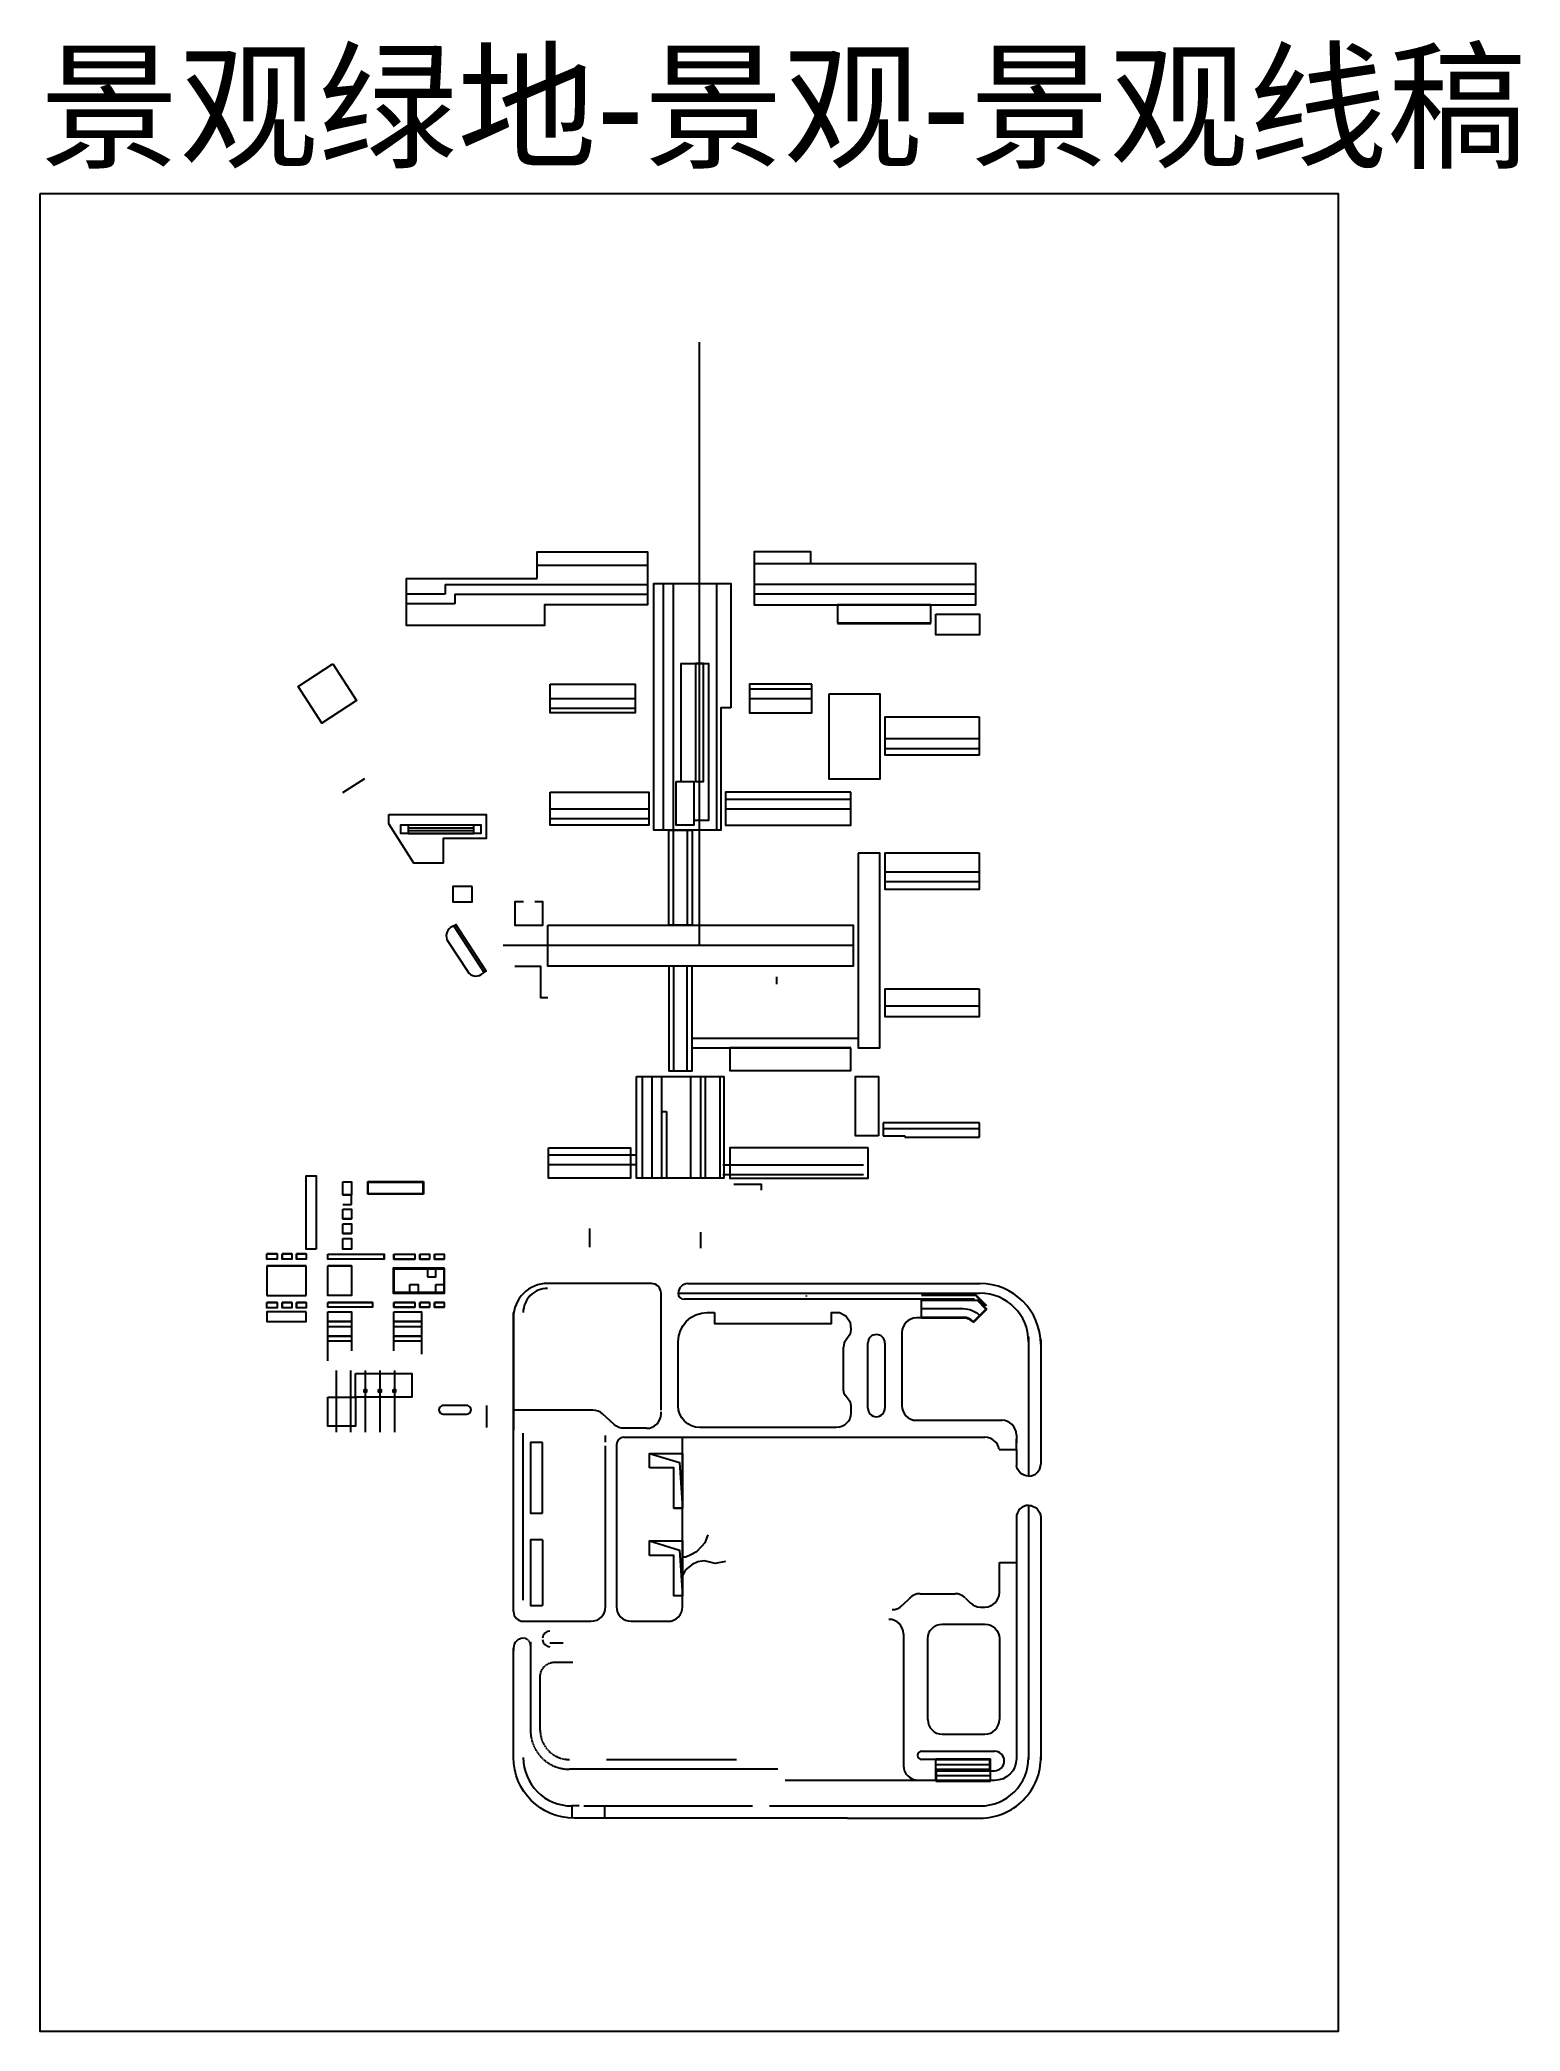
# Model space of a CAD drawing. Header units: millimetres. Extents: x 2674 to 3284, y 808 to 1628.
import ezdxf

# ---------------------------------------------------------------- set-up
doc = ezdxf.new("R2010")
doc.units = ezdxf.units.MM
doc.linetypes.add('0627-CY-DD_C__BAY_C_$0$HID', pattern=[0.375, 0.25, -0.125])
doc.layers.add('P-AI-Frame', color=7, linetype='Continuous')
doc.layers.add('P-AI-landscape', color=96, linetype='Continuous')
doc.styles.get("Standard").update_dxf_attribs({"font": 'arial.ttf'})

msp = doc.modelspace()

# ---------------------------------------------------------------- linework, layer by layer
at = {"layer": 'P-AI-Frame'}
msp.add_lwpolyline([(2674.29, 1564.26), (2674.29, 808.26), (3208.89, 808.26), (3208.89, 1564.26)], close=True, dxfattribs=at)
at = {"layer": 'P-AI-landscape'}
for p, q in [((2945.86, 1254.93), (2945.86, 1503.26)), ((2807.88, 1323.62), (2798.89, 1317.77)), ((2825.86, 1303.48), (2852.86, 1303.48)), ((2825.86, 1302.28), (2852.86, 1302.28)), ((2825.86, 1301.08), (2852.86, 1301.08)), ((2844.64, 1263.15), (2843.39, 1262.34)), ((2844.64, 1263.15), (2843.39, 1262.34)), ((2857.18, 1243.88), (2844.64, 1263.15)), ((2857.18, 1243.88), (2844.64, 1263.15)), ((2842.22, 1256.81), (2850.4, 1244.23)), ((2842.22, 1256.81), (2850.4, 1244.23)), ((3009.06, 1254.93), (2864.96, 1254.93)), ((2855.93, 1243.06), (2857.18, 1243.88)), ((2855.93, 1243.06), (2857.18, 1243.88)), ((2977.61, 1239.08), (2977.61, 1242.08)), ((2809.27, 1157.86), (2832.16, 1157.86)), ((2809.27, 1152.66), (2809.27, 1157.86)), ((2809.47, 1157.66), (2831.96, 1157.66)), ((2809.47, 1152.86), (2809.47, 1157.66)), ((2831.96, 1157.66), (2831.96, 1152.86)), ((2832.16, 1157.86), (2832.16, 1152.66)), ((2798.97, 1152.46), (2802.57, 1152.46)), ((2798.97, 1148.46), (2802.57, 1148.46)), ((2832.16, 1152.66), (2809.27, 1152.66)), ((2831.96, 1152.86), (2809.47, 1152.86)), ((2798.97, 1146.46), (2802.57, 1146.46)), ((2798.97, 1142.46), (2802.57, 1142.46)), ((2798.97, 1140.46), (2802.57, 1140.46)), ((2798.97, 1136.46), (2802.57, 1136.46)), ((2798.97, 1134.46), (2802.57, 1134.46)), ((2900.56, 1138.53), (2900.56, 1130.85)), ((2946.26, 1136.98), (2946.26, 1130.5)), ((2771.97, 1128.16), (2767.77, 1128.16)), ((2767.77, 1125.96), (2767.77, 1128.16)), ((2771.97, 1125.96), (2767.77, 1125.96)), ((2767.77, 1123.16), (2783.97, 1123.16)), ((2783.97, 1123.16), (2767.77, 1123.16)), ((2767.77, 1123.16), (2767.77, 1110.96)), ((2771.97, 1128.16), (2771.97, 1125.96)), ((2777.97, 1128.16), (2773.97, 1128.16)), ((2773.97, 1128.16), (2773.97, 1125.96)), ((2777.97, 1125.96), (2773.97, 1125.96)), ((2777.97, 1128.16), (2777.97, 1125.96)), ((2783.97, 1128.16), (2779.97, 1128.16)), ((2779.97, 1128.16), (2779.97, 1125.96)), ((2783.97, 1125.96), (2779.97, 1125.96)), ((2783.97, 1128.16), (2783.97, 1125.96)), ((2783.97, 1110.96), (2783.97, 1123.16)), ((2792.77, 1125.96), (2792.77, 1128.01)), ((2815.97, 1125.96), (2792.77, 1125.96)), ((2792.77, 1110.96), (2792.77, 1123.16)), ((2802.57, 1123.16), (2792.77, 1123.16)), ((2802.57, 1130.06), (2798.97, 1130.06)), ((2815.97, 1125.96), (2815.97, 1128.01)), ((2819.97, 1128.01), (2822.67, 1128.01)), ((2819.97, 1128.01), (2819.97, 1125.96)), ((2819.97, 1125.96), (2828.67, 1125.96)), ((2822.67, 1128.01), (2828.67, 1128.01)), ((2828.67, 1128.01), (2828.67, 1125.96)), ((2830.67, 1128.01), (2834.67, 1128.01)), ((2830.67, 1128.01), (2830.67, 1125.96)), ((2830.67, 1125.96), (2834.67, 1125.96)), ((2834.67, 1128.01), (2834.67, 1125.96)), ((2836.67, 1128.01), (2840.67, 1128.01)), ((2836.67, 1128.01), (2836.67, 1125.96)), ((2836.67, 1125.96), (2840.67, 1125.96)), ((2840.67, 1128.01), (2840.67, 1125.96)), ((2819.97, 1121.96), (2840.67, 1121.96)), ((2819.97, 1112.16), (2819.97, 1121.96)), ((2840.67, 1121.96), (2840.67, 1112.16)), ((2926, 1115.92), (2883.25, 1115.92)), ((2941, 1115.92), (3061.25, 1115.92)), ((2767.77, 1110.96), (2783.97, 1110.96)), ((2767.77, 1105.96), (2767.77, 1108.16)), ((2771.97, 1108.16), (2767.77, 1108.16)), ((2771.97, 1108.16), (2771.97, 1105.96)), ((2773.97, 1108.16), (2773.97, 1105.96)), ((2777.97, 1108.16), (2773.97, 1108.16)), ((2777.97, 1108.16), (2777.97, 1105.96)), ((2779.97, 1108.16), (2779.97, 1105.96)), ((2783.97, 1108.16), (2779.97, 1108.16)), ((2783.97, 1108.16), (2783.97, 1105.96)), ((2792.77, 1106.11), (2792.77, 1108.16)), ((2811.27, 1108.16), (2792.77, 1108.16)), ((2792.77, 1106.11), (2792.77, 1108.16)), ((2840.67, 1112.16), (2819.97, 1112.16)), ((2819.97, 1108.16), (2819.97, 1106.11)), ((2828.67, 1108.16), (2819.97, 1108.16)), ((2828.67, 1108.16), (2828.67, 1106.11)), ((2830.67, 1108.16), (2830.67, 1106.11)), ((2834.67, 1108.16), (2830.67, 1108.16)), ((2834.67, 1108.16), (2834.67, 1106.11)), ((2836.67, 1108.16), (2836.67, 1106.11)), ((2840.67, 1108.16), (2836.67, 1108.16)), ((2840.67, 1108.16), (2840.67, 1106.11)), ((2930, 1091.92), (2930, 1111.92)), ((3059.02, 1109.42), (2939.5, 1109.42)), ((3059.88, 1110.92), (3037.25, 1110.92)), ((3037.25, 1101.72), (3037.25, 1109.42)), ((3063.6, 1106.79), (3059.76, 1110.62)), ((3064.02, 1106.79), (3059.88, 1110.92)), ((2771.97, 1105.96), (2767.77, 1105.96)), ((2777.97, 1105.96), (2773.97, 1105.96)), ((2783.97, 1105.96), (2779.97, 1105.96)), ((2811.27, 1106.11), (2792.77, 1106.11)), ((2792.77, 1104.26), (2802.57, 1104.26)), ((2792.77, 1084.16), (2792.77, 1104.26)), ((2792.77, 1100.26), (2802.57, 1100.26)), ((2792.77, 1098.26), (2802.57, 1098.26)), ((2802.57, 1104.26), (2802.57, 1088.26)), ((2819.97, 1106.11), (2822.67, 1106.11)), ((2819.97, 1104.26), (2831.37, 1104.26)), ((2819.97, 1088.26), (2819.97, 1104.26)), ((2819.97, 1100.26), (2831.37, 1100.26)), ((2819.97, 1098.26), (2831.37, 1098.26)), ((2822.67, 1106.11), (2828.67, 1106.11)), ((2830.67, 1106.11), (2834.67, 1106.11)), ((2831.37, 1104.26), (2831.37, 1086.86)), ((2836.67, 1106.11), (2840.67, 1106.11)), ((2869.25, 1102.92), (2869.25, 1055.62)), ((2949, 1103.92), (2952, 1103.92)), ((3037.25, 1101.72), (3035.1, 1101.72)), ((3037.25, 1105.57), (3054.33, 1105.57)), ((3037.25, 1102.02), (3054.33, 1102.02)), ((3037.25, 1101.72), (3054.33, 1101.72)), ((3058.57, 1099.84), (3064.02, 1105.29)), ((3058.58, 1100.27), (3063.6, 1105.29)), ((2792.77, 1094.26), (2802.57, 1094.26)), ((2792.77, 1092.26), (2802.57, 1092.26)), ((2819.97, 1094.26), (2831.37, 1094.26)), ((2819.97, 1092.26), (2831.37, 1092.26)), ((2937, 1091.25), (2937, 1091.92)), ((2937, 1065.62), (2937, 1091.92)), ((3015.1, 1064.6), (3015.1, 1091.42)), ((3022.1, 1091.42), (3022.1, 1064.6)), ((3029.1, 1095.72), (3029.1, 1065.62)), ((3086.25, 1092.92), (3086.25, 1041.61)), ((2796.23, 1080.16), (2796.23, 1054.71)), ((2802.23, 1080.16), (2802.23, 1054.71)), ((2808.23, 1080.16), (2808.23, 1054.71)), ((2814.23, 1080.16), (2814.23, 1054.71)), ((2820.23, 1080.16), (2820.23, 1054.71)), ((2850.02, 1065.71), (2840.32, 1065.71)), ((2858.3, 1056.66), (2858.3, 1065.65)), ((3005.1, 1071.81), (3005.1, 1072.95)), ((3007.46, 1067.77), (3005.74, 1069.96)), ((3008.1, 1065.92), (3008.1, 1062.62)), ((2804.23, 1059.16), (2804.23, 1057.96)), ((2840.32, 1062.21), (2850.02, 1062.21)), ((2901.9, 1063.82), (2869.25, 1063.82)), ((2910.71, 1057.89), (2905.94, 1062.25)), ((2930, 1062.32), (2930, 1063.12)), ((3035.1, 1059.62), (3070.25, 1059.62)), ((2907.15, 982.92), (2907.15, 1049.12)), ((2911.65, 1049.62), (2911.65, 982.92)), ((2914.65, 1052.62), (3063.25, 1052.62)), ((2924, 1056.32), (2914.76, 1056.32)), ((3002.1, 1056.62), (2946, 1056.62)), ((3076.25, 1053.62), (3076.25, 1050.35)), ((3081.25, 1036.61), (3081.25, 1036.61)), ((3081.25, 1036.61), (3081.25, 1036.61)), ((3081.25, 1036.61), (3081.25, 1036.61)), ((3081.25, 1024.61), (3081.25, 1024.61)), ((3081.25, 1024.61), (3081.25, 1024.61)), ((3076.25, 1019.61), (3076.25, 920.45)), ((3086.25, 1019.61), (3086.25, 919.97)), ((3069.25, 988.77), (3069.25, 1001.12)), ((3032.34, 986.5), (3029.34, 983.49)), ((3036.59, 988.27), (3051, 988.27)), ((3055.26, 986.5), (3057.21, 984.54)), ((2873.25, 976.92), (2876.57, 976.92)), ((2876.57, 976.92), (2901.15, 976.92)), ((3045.75, 975.77), (3063.25, 975.77)), ((3061.46, 982.77), (3063.25, 982.77)), ((3039.75, 936.45), (3039.75, 969.77)), ((3069.25, 969.77), (3069.25, 936.45)), ((2869.25, 920.92), (2869.25, 965.96)), ((2869.25, 965.92), (2869.25, 964.86)), ((3045.75, 930.45), (3063.25, 930.45)), ((3037.25, 923.45), (3067.25, 923.45)), ((3043.05, 920.05), (3037.25, 920.05)), ((3043.05, 911.15), (3043.05, 920.35)), ((3043.05, 920.35), (3065.65, 920.35)), ((3043.05, 920.05), (3065.35, 920.05)), ((3043.05, 918.05), (3065.35, 918.05)), ((3065.35, 916.05), (3065.35, 920.05)), ((3065.65, 911.15), (3065.65, 920.35)), ((3043.05, 916.05), (3065.35, 916.05)), ((3043.05, 911.15), (3065.65, 911.15)), ((3043.35, 911.45), (3043.35, 915.45)), ((3043.35, 915.45), (3067.25, 915.45)), ((3043.35, 913.45), (3065.65, 913.45)), ((3067.25, 911.45), (3043.35, 911.45)), ((2981.11, 895.92), (2894.25, 895.92)), ((2898.25, 900.92), (2967.68, 900.92)), ((3006.76, 895.92), (3062.27, 895.97))]:
    msp.add_line(p, q, dxfattribs=at)
at = {"layer": 'P-AI-landscape', "linetype": 'Continuous'}
for p, q in [((2879.06, 1411.53), (2924.46, 1411.53)), ((2991.66, 1412.03), (2968.26, 1412.03)), ((2841.06, 1403.53), (2841.06, 1399.53)), ((2841.06, 1403.53), (2924.46, 1403.53)), ((2934.96, 1403.93), (2934.96, 1302.47)), ((3059.56, 1403.53), (2968.26, 1403.53)), ((2841.06, 1399.53), (2825.16, 1399.53)), ((2845.06, 1395.53), (2825.16, 1395.53)), ((2845.06, 1399.53), (2845.06, 1395.53)), ((2845.06, 1399.53), (2924.46, 1399.53)), ((3059.56, 1399.53), (2968.26, 1399.53)), ((3002.66, 1387.48), (3041.06, 1387.48)), ((2966.37, 1360.63), (2992.03, 1360.63)), ((2884.36, 1356.63), (2919.35, 1356.59)), ((2884.36, 1352.63), (2919.35, 1352.59)), ((2966.37, 1356.63), (2992.03, 1356.63)), ((3022.06, 1340.12), (3061.06, 1340.12)), ((3022.06, 1336.12), (3061.06, 1336.12)), ((2884.36, 1311.25), (2924.96, 1311.25)), ((2956.56, 1315.25), (3008.04, 1315.25)), ((2956.56, 1311.25), (3008.04, 1311.25)), ((2884.36, 1307.25), (2924.96, 1307.25)), ((3022.06, 1285.32), (3061.06, 1285.32)), ((3022.06, 1281.32), (3061.06, 1281.32)), ((3022.06, 1230.22), (3061.06, 1230.22)), ((2942.76, 1216.93), (3011.06, 1216.93)), ((2942.76, 1212.93), (3008.06, 1212.93)), ((2922.16, 1201.08), (2922.16, 1159.28)), ((2926.16, 1201.08), (2926.16, 1159.28)), ((2930.16, 1201.08), (2930.16, 1159.28)), ((2942.16, 1201.08), (2942.16, 1159.28)), ((2946.16, 1201.08), (2946.16, 1159.28)), ((2948.16, 1201.08), (2948.16, 1159.28)), ((2954.16, 1201.08), (2954.16, 1159.28)), ((2930.16, 1186.68), (2932.16, 1186.68)), ((2932.16, 1186.68), (2932.16, 1159.28)), ((3061.06, 1182.03), (3021.46, 1182.03)), ((3021.46, 1182.03), (3021.46, 1176.68)), ((3061.06, 1176.18), (3061.06, 1182.03)), ((3021.46, 1179.75), (3061.06, 1179.75)), ((3021.46, 1176.68), (3030.26, 1176.68)), ((3030.26, 1176.68), (3030.26, 1176.12)), ((3030.26, 1176.18), (3061.06, 1176.18)), ((3030.26, 1176.12), (3030.26, 1176.18)), ((2919.36, 1168.7), (2883.61, 1168.7)), ((2919.36, 1164.7), (2883.61, 1164.7)), ((2955.46, 1164.7), (3013.26, 1164.7)), ((2955.46, 1160.7), (3013.26, 1160.7)), ((2889.75, 967.92), (2884.25, 967.92)), ((3029.75, 971.72), (3029.75, 924.55)), ((3029.75, 924.55), (3029.75, 917.55)), ((3035.75, 911.55), (3043.05, 911.55))]:
    msp.add_line(p, q, dxfattribs=at)
at = {"layer": 'P-AI-landscape', "linetype": '0627-CY-DD_C__BAY_C_$0$HID'}
for p, q in [((2876.25, 968.49), (2876.25, 932.05)), ((2886.25, 960.12), (2893.75, 960.12)), ((2880.25, 932.05), (2880.25, 954.12)), ((2978.11, 916.05), (2892.25, 916.05))]:
    msp.add_line(p, q, dxfattribs=at)
at = {"layer": 'P-AI-landscape'}
for points in [[(2879.06, 1406.03), (2879.06, 1417.03), (2924.46, 1417.03), (2924.46, 1395.23), (2882.06, 1395.23), (2882.06, 1386.73), (2825.16, 1386.73), (2825.16, 1406.03)], [(2991.66, 1412.03), (2991.66, 1417.03), (2968.26, 1417.03), (2968.26, 1395.23), (3002.66, 1395.23), (3059.56, 1395.23), (3059.56, 1412.03)], [(2958.76, 1352.83), (2954.56, 1352.83), (2954.56, 1302.47), (2926.96, 1302.47), (2926.96, 1403.93), (2958.76, 1403.93)], [(2930.96, 1403.93), (2952.76, 1403.93), (2952.76, 1302.47), (2930.96, 1302.47)], [(3041.06, 1395.23), (3002.66, 1395.23), (3002.66, 1387.73), (3041.06, 1387.73)], [(2884.36, 1362.53), (2919.35, 1362.53), (2919.35, 1350.73), (2884.36, 1350.73)], [(2992.03, 1362.53), (2966.37, 1362.53), (2966.37, 1350.73), (2992.03, 1350.73)], [(2999.16, 1358.53), (3020.06, 1358.53), (3020.06, 1323.43), (2999.16, 1323.43)], [(3061.06, 1348.92), (3022.06, 1348.92), (3022.06, 1333.43), (3061.06, 1333.43)], [(2884.36, 1318.03), (2924.96, 1318.03), (2924.96, 1304.47), (2884.36, 1304.47)], [(3008.04, 1318.03), (2956.56, 1318.03), (2956.56, 1304.47), (3008.04, 1304.47)], [(2817.96, 1308.88), (2857.96, 1308.88), (2857.96, 1299.08), (2840.36, 1299.08), (2840.36, 1288.83), (2828.18, 1288.83), (2817.96, 1305.02)], [(2822.86, 1301.08), (2822.86, 1304.68), (2825.86, 1304.68), (2825.86, 1301.08)], [(2855.86, 1304.68), (2855.86, 1301.08), (2822.86, 1301.08), (2822.86, 1304.68)], [(2852.86, 1301.08), (2852.86, 1304.68), (2855.86, 1304.68), (2855.86, 1301.08)], [(2942.76, 1263.43), (2933.16, 1263.43), (2933.16, 1302.47), (2942.76, 1302.47)], [(2940.76, 1263.43), (2935.16, 1263.43), (2935.16, 1302.47), (2940.76, 1302.47)], [(3011.06, 1293.03), (3011.06, 1212.93), (3020.06, 1212.93), (3020.06, 1293.03)], [(3061.06, 1293.03), (3022.06, 1293.03), (3022.06, 1278.23), (3061.06, 1278.23)], [(2844.64, 1263.15), (2857.18, 1243.88), (2858.02, 1244.42), (2845.48, 1263.7)], [(2844.64, 1263.15), (2857.18, 1243.88), (2858.02, 1244.42), (2845.48, 1263.7)], [(2942.76, 1246.43), (2933.16, 1246.43), (2933.16, 1203.43), (2942.76, 1203.43)], [(2940.76, 1246.43), (2935.16, 1246.43), (2935.16, 1203.43), (2940.76, 1203.43)], [(3061.06, 1237.03), (3022.06, 1237.03), (3022.06, 1225.83), (3061.06, 1225.83)], [(3008.06, 1212.93), (2958.26, 1212.93), (2958.26, 1203.58), (3008.06, 1203.58)], [(2919.86, 1201.08), (2955.76, 1201.08), (2955.76, 1159.28), (2919.86, 1159.28)], [(3019.46, 1176.68), (3010.06, 1176.68), (3010.06, 1201.08), (3019.46, 1201.08)], [(2883.61, 1171.73), (2917.36, 1171.73), (2917.36, 1159.28), (2883.61, 1159.28)], [(3015.26, 1171.73), (2958.26, 1171.73), (2958.26, 1159.28), (3015.26, 1159.28)], [(2787.97, 1130.06), (2783.98, 1130.06), (2783.98, 1160.16), (2787.97, 1160.16)], [(2798.97, 1157.76), (2802.62, 1157.76), (2802.62, 1152.46), (2798.97, 1152.46)], [(2798.97, 1146.46), (2802.57, 1146.46), (2802.57, 1142.46), (2798.97, 1142.46)], [(2798.97, 1140.46), (2802.57, 1140.46), (2802.57, 1136.46), (2798.97, 1136.46)], [(2798.97, 1134.46), (2802.57, 1134.46), (2802.57, 1130.06), (2798.97, 1130.06)], [(2767.77, 1128.16), (2771.97, 1128.16), (2771.97, 1125.96), (2767.77, 1125.96)], [(2773.97, 1128.16), (2777.97, 1128.16), (2777.97, 1125.96), (2773.97, 1125.96)], [(2779.97, 1128.16), (2783.97, 1128.16), (2783.97, 1125.96), (2779.97, 1125.96)], [(2792.77, 1128.01), (2815.97, 1128.01), (2815.97, 1125.96), (2792.77, 1125.96)], [(2792.77, 1123.16), (2802.57, 1123.16), (2802.57, 1110.96), (2792.77, 1110.96)], [(2819.97, 1128.01), (2828.67, 1128.01), (2828.67, 1125.96), (2819.97, 1125.96)], [(2830.67, 1128.01), (2834.67, 1128.01), (2834.67, 1125.96), (2830.67, 1125.96)], [(2836.67, 1128.01), (2840.67, 1128.01), (2840.67, 1125.96), (2836.67, 1125.96)], [(2840.87, 1122.16), (2819.77, 1122.16), (2819.77, 1111.96), (2840.87, 1111.96)], [(2840.67, 1121.96), (2819.97, 1121.96), (2819.97, 1112.16), (2840.67, 1112.16)], [(2826.59, 1115.52), (2829.95, 1115.52), (2829.95, 1112.16), (2826.59, 1112.16)], [(2833.91, 1118.6), (2837.31, 1118.6), (2837.31, 1121.96), (2833.91, 1121.96)], [(2837.31, 1115.52), (2840.67, 1115.52), (2840.67, 1112.16), (2837.31, 1112.16)], [(2767.77, 1108.16), (2771.97, 1108.16), (2771.97, 1105.96), (2767.77, 1105.96)], [(2773.97, 1108.16), (2777.97, 1108.16), (2777.97, 1105.96), (2773.97, 1105.96)], [(2779.97, 1108.16), (2783.97, 1108.16), (2783.97, 1105.96), (2779.97, 1105.96)], [(2792.77, 1108.16), (2811.27, 1108.16), (2811.27, 1106.11), (2792.77, 1106.11)], [(2819.97, 1108.16), (2828.67, 1108.16), (2828.67, 1106.11), (2819.97, 1106.11)], [(2830.67, 1108.16), (2834.67, 1108.16), (2834.67, 1106.11), (2830.67, 1106.11)], [(2836.67, 1108.16), (2840.67, 1108.16), (2840.67, 1106.11), (2836.67, 1106.11)], [(2783.97, 1104.26), (2767.77, 1104.26), (2767.77, 1100.21), (2783.97, 1100.21)], [(2792.77, 1104.26), (2802.57, 1104.26), (2802.57, 1100.26), (2792.77, 1100.26)], [(2792.77, 1098.26), (2802.57, 1098.26), (2802.57, 1094.26), (2792.77, 1094.26)], [(2819.97, 1104.26), (2831.37, 1104.26), (2831.37, 1100.26), (2819.97, 1100.26)], [(2819.97, 1098.26), (2831.37, 1098.26), (2831.37, 1094.26), (2819.97, 1094.26)], [(2807.73, 1072.26), (2808.73, 1072.26), (2808.73, 1071.26), (2807.73, 1071.26)], [(2813.73, 1072.26), (2814.73, 1072.26), (2814.73, 1071.26), (2813.73, 1071.26)], [(2819.73, 1072.26), (2820.73, 1072.26), (2820.73, 1071.26), (2819.73, 1071.26)]]:
    msp.add_lwpolyline(points, close=True, dxfattribs=at)
at = {"layer": 'P-AI-landscape', "color": 3, "linetype": 'Continuous'}
for points in [[(3043.06, 1391.33), (3061.06, 1391.33), (3061.06, 1382.83), (3043.06, 1382.83)], [(2794.84, 1370.86), (2804.66, 1355.77), (2790.41, 1346.5), (2780.59, 1361.58)]]:
    msp.add_lwpolyline(points, close=True, dxfattribs=at)
at = {"layer": 'P-AI-landscape', "linetype": 'Continuous'}
msp.add_lwpolyline([(2938.26, 1322.47), (2938.26, 1371.03), (2949.46, 1371.03), (2949.46, 1306.47), (2943.46, 1306.47)], dxfattribs=at)
for points in [[(2947.42, 1371.03), (2944.22, 1371.03), (2944.22, 1322.47), (2947.42, 1322.47)], [(2936.26, 1322.47), (2943.46, 1322.47), (2943.46, 1304.47), (2936.26, 1304.47)], [(2852.26, 1279.33), (2844.26, 1279.33), (2844.26, 1272.94), (2852.26, 1272.94)], [(2883.36, 1263.43), (3009.06, 1263.43), (3009.06, 1246.43), (2883.36, 1246.43)], [(2925.25, 1040.02), (2925.25, 1046.02), (2938.85, 1046.02), (2938.85, 1023.42), (2935.25, 1023.42), (2935.25, 1040.02)], [(2925.25, 1004.02), (2925.25, 1010.02), (2938.85, 1010.02), (2938.85, 987.42), (2935.25, 987.42), (2935.25, 1004.02)]]:
    msp.add_lwpolyline(points, close=True, dxfattribs=at)
at = {"layer": 'P-AI-landscape'}
for points in [[(2873.43, 1272.93), (2869.76, 1272.93), (2869.76, 1263.43), (2881.36, 1263.43), (2881.36, 1272.93), (2878.1, 1272.93)], [(2869.76, 1246.43), (2880.36, 1246.43), (2880.36, 1233.53), (2883.36, 1233.53)], [(2960.01, 1156.78), (2971.16, 1156.78), (2971.16, 1154.28)], [(2802.57, 1148.46), (2802.57, 1152.46)], [(2937, 1111.92), (3061.25, 1111.92)], [(2989.8, 1110.55), (2989.8, 1110.92)], [(3037.25, 1109.12), (3060.05, 1109.12), (3063.6, 1105.29)], [(3060.18, 1109.45), (3064.02, 1105.29)], [(2869.25, 980.92), (2869.25, 1103.92)], [(2952, 1103.92), (2952, 1099.42), (3000.1, 1099.42), (3000.1, 1103.92), (3003.39, 1103.92), (3006.1, 1102.59), (3007.83, 1100.03), (3008.12, 1097.05), (3007.83, 1095.03), (3006.52, 1093.2), (3005.33, 1091.55), (3005.1, 1089.66)], [(2930, 1064.62), (2930, 1091.92)], [(3081.25, 1093.93), (3081.25, 1036.61)], [(3005.1, 1072.95), (3005.1, 1089.66)], [(2804.23, 1078.86), (2827.37, 1078.86), (2827.37, 1069.16), (2804.23, 1069.16), (2804.23, 1078.86)], [(2792.77, 1069.16), (2804.23, 1069.16), (2804.23, 1057.26), (2792.77, 1057.26), (2792.77, 1069.16)], [(2930, 1063.82), (2930, 1064.62)], [(2873.25, 985.64), (2873.25, 1054.34)], [(2881.25, 1050.42), (2876.25, 1050.42), (2876.25, 1021.42), (2881.25, 1021.42)], [(2881.25, 1021.42), (2881.25, 1050.42)], [(2907.15, 1050.62), (2907.15, 1053.3)], [(3076.25, 1047.62), (3076.25, 1051.85)], [(2925.25, 1046.02), (2937.64, 1042.25), (2938.85, 1023.42)], [(3069.17, 1047.62), (3076.25, 1047.62), (3076.25, 1041.04)], [(3081.25, 1024.61), (3081.25, 920.06)], [(2935.25, 1023.42), (2938.85, 1023.42)], [(2881.25, 1010.42), (2876.25, 1010.42), (2876.25, 983.42), (2881.25, 983.42)], [(2881.25, 1010.42), (2881.25, 983.42)], [(2925.25, 1010.02), (2937.64, 1006.25), (2938.85, 987.42)], [(2949.19, 1012.47), (2947.97, 1009.2), (2946.61, 1007.66), (2944.64, 1005.43), (2942.25, 1004.3), (2940.21, 1003.34), (2938.85, 1003.34)], [(2956.48, 1001.54), (2952.24, 1000.73), (2949.47, 1001.42), (2947.71, 1001.86), (2945.11, 1001.44), (2942.83, 1000.35), (2940.05, 998.06), (2938.85, 995.63)], [(3069.25, 1001.12), (3076.25, 1001.09)], [(2981.11, 911.55), (3043.05, 911.55)], [(2896.25, 900.92), (2893.25, 900.92), (2893.25, 895.92)], [(2903.75, 900.92), (2906.75, 900.92), (2906.75, 895.92)], [(2974.68, 900.92), (3061.34, 900.92)], [(3006.76, 895.92), (2981.11, 895.92)]]:
    msp.add_lwpolyline(points, dxfattribs=at)
msp.add_lwpolyline([(2917.65, 976.92), (2932.85, 976.92, 0.414214), (2938.85, 982.92), (2938.85, 1052.62)], format="xyb", dxfattribs=at)
at = {"layer": 'P-AI-landscape', "linetype": '0627-CY-DD_C__BAY_C_$0$HID'}
msp.add_lwpolyline([(2907.5, 920.05), (2961.11, 920.05)], dxfattribs=at)
at = {"layer": 'P-AI-landscape'}
for centre, radius, start, end in [((2845.57, 1258.99), 4, 123.05136, 213.05136), ((2845.57, 1258.99), 4, 123.05136, 213.05136), ((2853.75, 1246.41), 4, 213.05136, 303.05136), ((2853.75, 1246.41), 4, 213.05136, 303.05136), ((2883.25, 1101.92), 14, 90.00001, 180.00001), ((2926, 1111.92), 4, 0.00001, 90.00001), ((2941.25, 1111.67), 4.26, 93.356, 176.63838), ((3061.25, 1090.92), 25, 0.00001, 90.00001), ((2883.25, 1103.92), 10, 90.00001, 180.00001), ((2939.5, 1111.92), 2.5, 180.00013, 270), ((3061.25, 1091.93), 20, 0.00001, 90.00001), ((3035.1, 1095.72), 6, 90, 180), ((3054.33, 1096.02), 6, 45, 90.00001), ((3054.33, 1096.02), 5.7, 41.98304, 90.00001), ((3018.6, 1091.42), 3.5, 90.00001, 180.00001), ((3018.6, 1091.42), 3.5, 0.00001, 90.00001), ((2840.32, 1063.96), 1.75, 90.00006, 270.00011), ((2850.02, 1063.96), 1.75, 270.00001, 90.00006), ((3008.1, 1071.81), 3, 180, 218.12613), ((3005.1, 1065.92), 3, 360, 38.12613), ((3035.1, 1065.62), 6, 180, 270), ((2901.9, 1057.82), 6, 47.58849, 90), ((2924, 1062.32), 6, 270, 0), ((3018.6, 1064.6), 3.5, 180.00001, 270.00001), ((3018.6, 1064.6), 3.5, 270.00001, 0.00001), ((3070.25, 1053.62), 6, 0, 90), ((2914.65, 1049.62), 3, 90, 180), ((3063.25, 1046.62), 6, 9.59695, 90), ((3081.25, 1041.61), 5, 270.00001, 0.00001), ((3081.25, 1019.61), 5, 90, 180), ((3025.09, 987.72), 6, 270, 315.15405), ((3036.59, 982.27), 6, 90.00001, 135.15405), ((3051, 982.27), 6, 44.84594, 90.00001), ((3061.46, 988.77), 6, 224.84595, 270), ((3063.25, 988.77), 6, 270, 360), ((2873.25, 980.92), 4, 180.00001, 270.00001), ((2901.15, 982.92), 6, 270, 360), ((2917.65, 982.92), 6, 180, 270), ((2873.25, 965.92), 4, 90, 180), ((3045.75, 936.45), 6, 180.00001, 270.00001), ((3063.25, 936.45), 6, 270.00001, 359.99998), ((2893.25, 920.92), 20, 180.00001, 270.00001), ((3037.25, 921.75), 1.7, 90.00001, 270.00001), ((3061.32, 920.92), 25, 270.00002, 0.40271), ((3061.34, 920.85), 19.92, 270.00001, 0.00001), ((3067.25, 919.45), 4, 270.00001, 90.00001)]:
    msp.add_arc(centre, radius, start, end, dxfattribs=at)
at = {"layer": 'P-AI-landscape', "extrusion": (0, 0, -1)}
for centre, radius, start, end in [((-2949, 1091.92), 12, 0, 90), ((-3054.33, 1096.02), 9.55, 90, 135), ((-2946, 1065.62), 9, 270, 360), ((-2914.76, 1062.32), 6, 270, 312.41151), ((-3002.1, 1062.62), 6, 180, 270), ((-3081.41, 1041.83), 5.22, 271.73765, 351.34154), ((-3081.25, 1019.61), 5, 90, 180), ((-3045.75, 969.77), 6, 360, 90), ((-3063.25, 969.77), 6, 90, 180), ((-2894.25, 920.92), 25, 270, 0), ((-3067.25, 920.45), 9, 180, 270)]:
    msp.add_arc(centre, radius, start, end, dxfattribs=at)
at = {"layer": 'P-AI-landscape', "linetype": 'Continuous'}
for centre, radius, start, end in [((3023.75, 971.72), 6, 360, 90), ((2884.25, 969.92), 3, 90, 180), ((2884.25, 969.42), 3, 180, 270), ((3035.75, 917.55), 6, 180, 270)]:
    msp.add_arc(centre, radius, start, end, dxfattribs=at)
at = {"layer": 'P-AI-landscape', "linetype": '0627-CY-DD_C__BAY_C_$0$HID'}
for centre, radius, start, end in [((2873.32, 966.99), 2.94, 0, 90), ((2892.25, 932.05), 16, 180.00001, 270.00001), ((2892.25, 932.05), 12, 180.00001, 270.00001)]:
    msp.add_arc(centre, radius, start, end, dxfattribs=at)
at = {"layer": 'P-AI-landscape', "linetype": '0627-CY-DD_C__BAY_C_$0$HID', "extrusion": (0, 0, -1)}
msp.add_arc((-2886.25, 954.12), 6, 0, 90, dxfattribs=at)

# ---------------------------------------------------------------- texts
at = {"layer": 'P-AI-Frame'}
msp.add_text('景观绿地-景观-景观线稿', height=42, dxfattribs=at).set_placement((2674.29, 1579.26))

doc.saveas('drawing.dxf')
